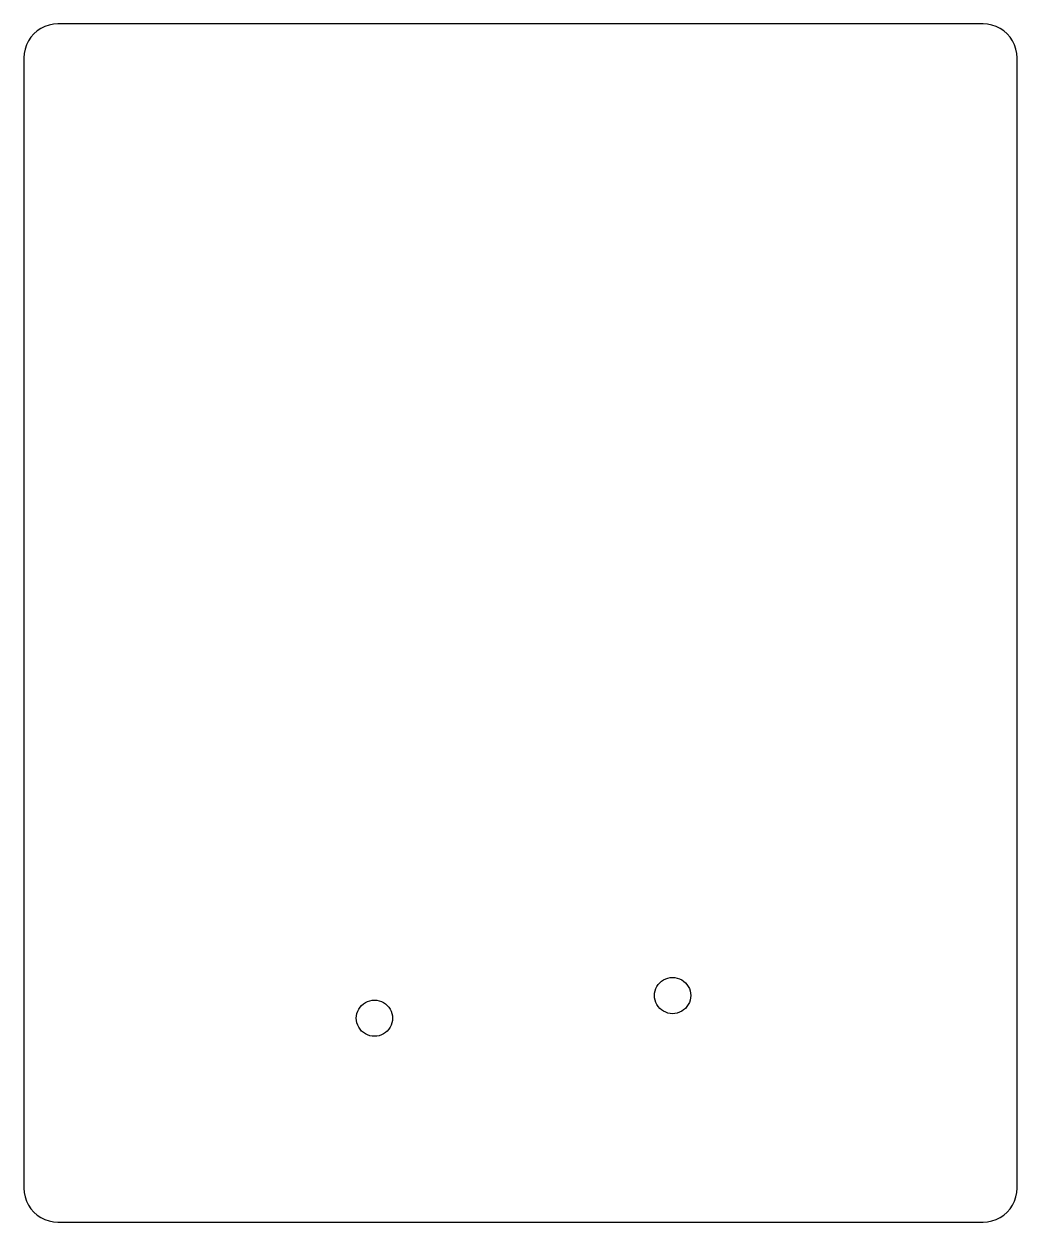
# Model space of a CAD drawing. Header units: metres. Extents: x 1.2 to 45.1, y 1.2 to 54.1.
import ezdxf

# ---------------------------------------------------------------- set-up
doc = ezdxf.new("R2010")
doc.units = ezdxf.units.M

msp = doc.modelspace()

# ---------------------------------------------------------------- linework, layer by layer
for p, q in [((2.12596, 53.9858), (1.95, 53.899)), ((2.31177, 54.0489), (2.12596, 53.9858)), ((2.5042, 54.0872), (2.31177, 54.0489)), ((2.7, 54.1), (2.5042, 54.0872)), ((43.572, 54.1), (2.7, 54.1)), ((43.7678, 54.0872), (43.572, 54.1)), ((43.9602, 54.0489), (43.7678, 54.0872)), ((44.146, 53.9858), (43.9602, 54.0489)), ((44.322, 53.899), (44.146, 53.9858)), ((1.50996, 53.5131), (1.40096, 53.35)), ((1.63933, 53.6607), (1.50996, 53.5131)), ((1.78685, 53.79), (1.63933, 53.6607)), ((1.95, 53.899), (1.78685, 53.79)), ((44.4851, 53.79), (44.322, 53.899)), ((44.6327, 53.6607), (44.4851, 53.79)), ((44.762, 53.5131), (44.6327, 53.6607)), ((44.871, 53.35), (44.762, 53.5131)), ((1.2511, 52.9882), (1.21283, 52.7958)), ((1.31418, 53.174), (1.2511, 52.9882)), ((1.40096, 53.35), (1.31418, 53.174)), ((44.9578, 53.174), (44.871, 53.35)), ((45.0209, 52.9882), (44.9578, 53.174)), ((45.0592, 52.7958), (45.0209, 52.9882)), ((1.21283, 52.7958), (1.2, 52.6)), ((1.2, 52.6), (1.2, 2.7)), ((45.072, 52.6), (45.0592, 52.7958)), ((45.072, 2.7), (45.072, 52.6)), ((29.1632, 11.6), (29.2213, 11.687)), ((29.2213, 11.687), (29.2903, 11.7657)), ((29.2903, 11.7657), (29.369, 11.8347)), ((29.369, 11.8347), (29.456, 11.8928)), ((29.456, 11.8928), (29.5499, 11.9391)), ((29.5499, 11.9391), (29.6489, 11.9727)), ((29.6489, 11.9727), (29.7516, 11.9931)), ((29.7516, 11.9931), (29.856, 12)), ((29.856, 12), (29.9604, 11.9931)), ((29.9604, 11.9931), (30.063, 11.9727)), ((30.063, 11.9727), (30.1621, 11.9391)), ((30.1621, 11.9391), (30.256, 11.8928)), ((30.256, 11.8928), (30.343, 11.8347)), ((30.343, 11.8347), (30.4217, 11.7657)), ((30.4217, 11.7657), (30.4907, 11.687)), ((30.4907, 11.687), (30.5488, 11.6)), ((29.056, 11.2), (29.0628, 11.3044)), ((29.0628, 11.0956), (29.056, 11.2)), ((29.0628, 11.3044), (29.0833, 11.407)), ((29.0833, 11.407), (29.1169, 11.5061)), ((29.1169, 11.5061), (29.1632, 11.6)), ((30.5488, 11.6), (30.5951, 11.5061)), ((30.5951, 11.5061), (30.6287, 11.407)), ((30.6287, 11.407), (30.6492, 11.3044)), ((30.6492, 11.3044), (30.656, 11.2)), ((30.656, 11.2), (30.6492, 11.0956)), ((15.9439, 10.5061), (15.9902, 10.6)), ((15.9902, 10.6), (16.0483, 10.687)), ((16.0483, 10.687), (16.1173, 10.7657)), ((16.1173, 10.7657), (16.196, 10.8347)), ((16.196, 10.8347), (16.283, 10.8928)), ((16.283, 10.8928), (16.3768, 10.9391)), ((16.3768, 10.9391), (16.4759, 10.9727)), ((16.4759, 10.9727), (16.5786, 10.9931)), ((16.5786, 10.9931), (16.683, 11)), ((16.683, 11), (16.7874, 10.9931)), ((16.7874, 10.9931), (16.89, 10.9727)), ((16.89, 10.9727), (16.9891, 10.9391)), ((16.9891, 10.9391), (17.083, 10.8928)), ((17.083, 10.8928), (17.17, 10.8347)), ((17.17, 10.8347), (17.2487, 10.7657)), ((17.2487, 10.7657), (17.3177, 10.687)), ((17.3177, 10.687), (17.3758, 10.6)), ((17.3758, 10.6), (17.4221, 10.5061)), ((29.0833, 10.9929), (29.0628, 11.0956)), ((29.1169, 10.8938), (29.0833, 10.9929)), ((29.1632, 10.8), (29.1169, 10.8938)), ((29.2213, 10.713), (29.1632, 10.8)), ((29.2903, 10.6343), (29.2213, 10.713)), ((29.369, 10.5653), (29.2903, 10.6343)), ((30.4217, 10.6343), (30.343, 10.5653)), ((30.4907, 10.713), (30.4217, 10.6343)), ((30.5488, 10.8), (30.4907, 10.713)), ((30.5951, 10.8938), (30.5488, 10.8)), ((30.6287, 10.9929), (30.5951, 10.8938)), ((30.6492, 11.0956), (30.6287, 10.9929)), ((15.883, 10.2), (15.8898, 10.3044)), ((15.8898, 10.0956), (15.883, 10.2)), ((15.8898, 10.3044), (15.9102, 10.407)), ((15.9102, 9.99294), (15.8898, 10.0956)), ((15.9102, 10.407), (15.9439, 10.5061)), ((17.4221, 10.5061), (17.4557, 10.407)), ((17.4557, 10.407), (17.4762, 10.3044)), ((17.4762, 10.0956), (17.4557, 9.99294)), ((17.4762, 10.3044), (17.483, 10.2)), ((17.483, 10.2), (17.4762, 10.0956)), ((29.456, 10.5072), (29.369, 10.5653)), ((29.5499, 10.4609), (29.456, 10.5072)), ((29.6489, 10.4272), (29.5499, 10.4609)), ((29.7516, 10.4068), (29.6489, 10.4272)), ((29.856, 10.4), (29.7516, 10.4068)), ((29.9604, 10.4068), (29.856, 10.4)), ((30.063, 10.4272), (29.9604, 10.4068)), ((30.1621, 10.4609), (30.063, 10.4272)), ((30.256, 10.5072), (30.1621, 10.4609)), ((30.343, 10.5653), (30.256, 10.5072)), ((15.9439, 9.89384), (15.9102, 9.99294)), ((15.9902, 9.79999), (15.9439, 9.89384)), ((16.0483, 9.71298), (15.9902, 9.79999)), ((16.1173, 9.63431), (16.0483, 9.71298)), ((16.196, 9.56531), (16.1173, 9.63431)), ((16.283, 9.50717), (16.196, 9.56531)), ((17.17, 9.56531), (17.083, 9.50717)), ((17.2487, 9.63431), (17.17, 9.56531)), ((17.3177, 9.71298), (17.2487, 9.63431)), ((17.3758, 9.79999), (17.3177, 9.71298)), ((17.4221, 9.89384), (17.3758, 9.79999)), ((17.4557, 9.99294), (17.4221, 9.89384)), ((16.3768, 9.46089), (16.283, 9.50717)), ((16.4759, 9.42725), (16.3768, 9.46089)), ((16.5786, 9.40683), (16.4759, 9.42725)), ((16.683, 9.39999), (16.5786, 9.40683)), ((16.7874, 9.40683), (16.683, 9.39999)), ((16.89, 9.42725), (16.7874, 9.40683)), ((16.9891, 9.46089), (16.89, 9.42725)), ((17.083, 9.50717), (16.9891, 9.46089)), ((1.2, 2.7), (1.21283, 2.5042)), ((45.0592, 2.5042), (45.072, 2.7)), ((1.21283, 2.5042), (1.2511, 2.31177)), ((1.2511, 2.31177), (1.31418, 2.12596)), ((1.31418, 2.12596), (1.40096, 1.95)), ((44.871, 1.95), (44.9578, 2.12596)), ((44.9578, 2.12596), (45.0209, 2.31177)), ((45.0209, 2.31177), (45.0592, 2.5042)), ((1.40096, 1.95), (1.50996, 1.78685)), ((1.50996, 1.78685), (1.63933, 1.63933)), ((1.63933, 1.63933), (1.78685, 1.50996)), ((44.4851, 1.50996), (44.6327, 1.63933)), ((44.6327, 1.63933), (44.762, 1.78685)), ((44.762, 1.78685), (44.871, 1.95)), ((1.78685, 1.50996), (1.95, 1.40096)), ((1.95, 1.40096), (2.12596, 1.31418)), ((2.12596, 1.31418), (2.31177, 1.2511)), ((2.31177, 1.2511), (2.5042, 1.21283)), ((2.5042, 1.21283), (2.7, 1.2)), ((2.7, 1.2), (43.572, 1.2)), ((43.572, 1.2), (43.7678, 1.21283)), ((43.7678, 1.21283), (43.9602, 1.2511)), ((43.9602, 1.2511), (44.146, 1.31418)), ((44.146, 1.31418), (44.322, 1.40096)), ((44.322, 1.40096), (44.4851, 1.50996))]:
    msp.add_line(p, q)

doc.saveas('drawing.dxf')
